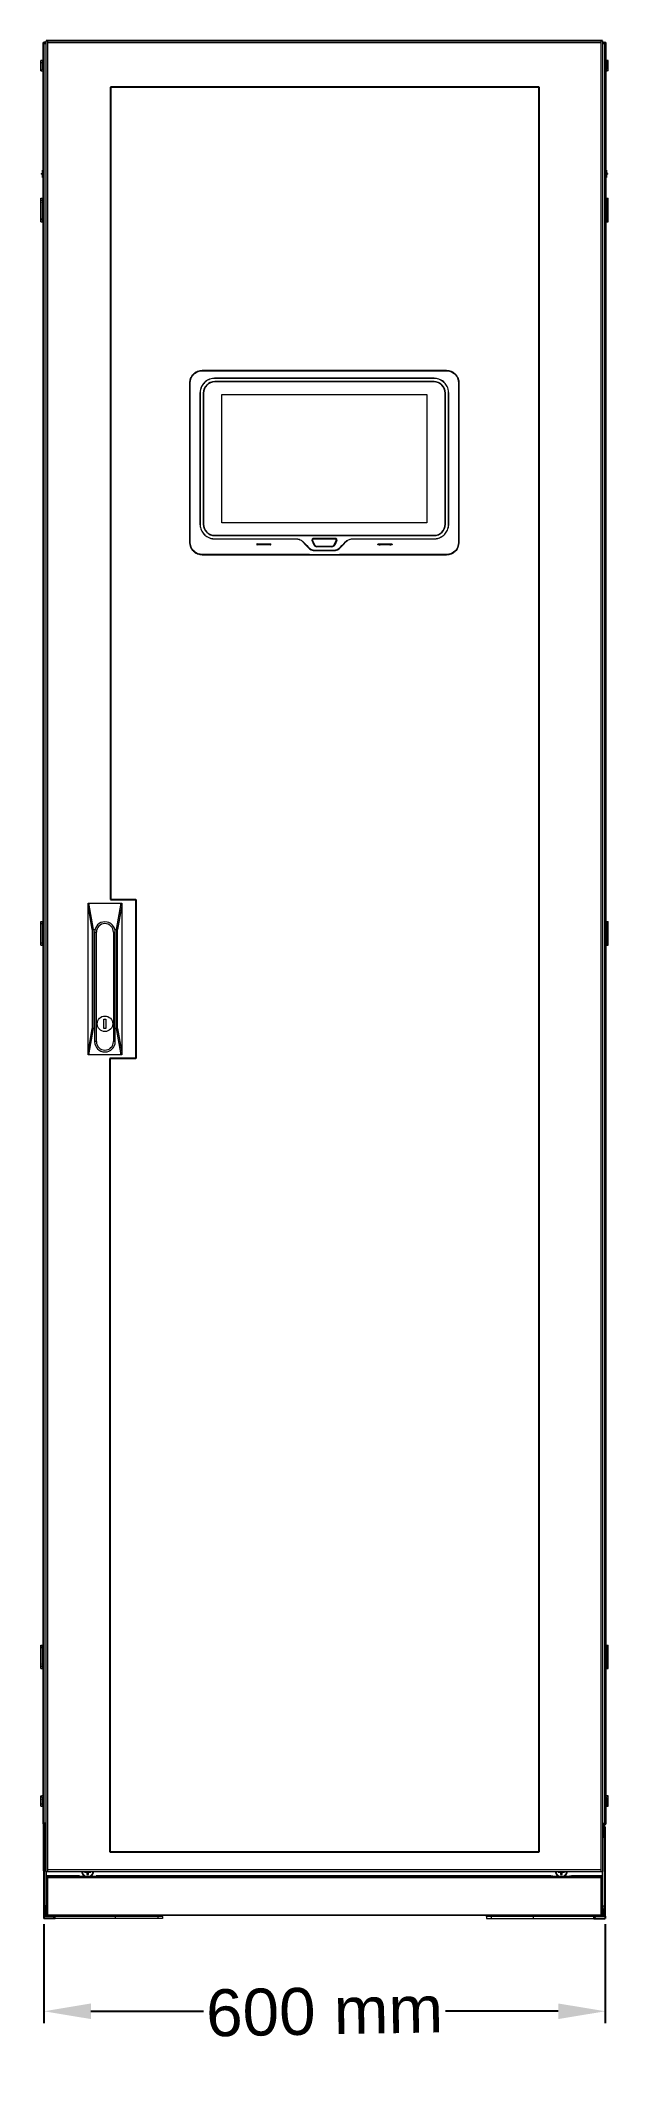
# Model space of a CAD drawing. Header units: millimetres. Extents: x 0 to 60, y -17 to 200.
import ezdxf

# ---------------------------------------------------------------- set-up
doc = ezdxf.new("R2010")
doc.units = ezdxf.units.MM
doc.styles.get("Standard").update_dxf_attribs({"font": 'arial.ttf'})
doc.dimstyles.new('ISO-25', dxfattribs={"dimtxt": 2.5, "dimasz": 2.5, "dimexe": 1.25, "dimexo": 0.625, "dimtad": 1, "dimtxsty": 'Standard', "dimcen": 2.5, "dimadec": 0, "dimazin": 0, "dimtfac": 1, "dimtmove": 0, "dimatfit": 3, "dimfxl": 1, "dimarcsym": 0})

# ---------------------------------------------------------------- blocks, each defined once
blk = doc.blocks.new('*D46')
at = {"color": 0, "lineweight": -2, "transparency": 16777216}
for p, q in [((0, -0.62), (0, -11.14)), ((59.77, -0.62), (59.77, -11.14)), ((5, -9.89), (17, -9.89)), ((54.77, -9.89), (42.77, -9.89))]:
    blk.add_line(p, q, dxfattribs=at)
at = {"color": 0, "transparency": 16777216}
for points in [[(5, -9.06), (5, -10.72), (0, -9.89)], [(54.77, -9.06), (54.77, -10.72), (59.77, -9.89)]]:
    blk.add_solid(points, dxfattribs=at)
at = {"layer": 'Defpoints', "color": 0, "transparency": 16777216}
for p in [(0, 0), (59.77, 0), (59.77, -9.89)]:
    blk.add_point(p, dxfattribs=at)
at = {"color": 0, "transparency": 16777216, "insert": (29.88, -9.89), "char_height": 5, "attachment_point": 5, "rotation": 1}
blk.add_mtext('600 mm', dxfattribs=at)

msp = doc.modelspace()

# ---------------------------------------------------------------- linework, layer by layer
at = {"linetype": 'Continuous', "lineweight": 13}
for p, q in [((-0.332, 196.799), (-0.332, 197.9)), ((-0.332, 196.799), (-0.332, 197.9)), ((-0.332, 196.799), (-0.332, 197.9)), ((-0.182, 197.9), (-0.332, 197.9)), ((-0.332, 196.799), (-0.332, 197.9)), ((-0.182, 197.9), (-0.182, 196.999)), ((-0.12, 199.711), (-0.12, 10.148)), ((-0.12, 199.711), (-0.002, 199.711)), ((-0.002, 199.711), (0.238, 199.711)), ((0.02, 199.852), (0.02, 199.731)), ((0.238, 199.852), (0.02, 199.852)), ((0.238, 199.731), (0.02, 199.731)), ((0.02, 10.148), (0.02, 199.711)), ((0.238, 5.004), (0.238, 200.002)), ((0.408, 199.832), (0.408, 200.002)), ((0.408, 5.174), (0.408, 199.832)), ((0.408, 199.832), (59.313, 199.832)), ((59.313, 200.002), (59.313, 199.832)), ((59.313, 199.832), (59.313, 5.174)), ((59.483, 200.002), (59.483, 5.004)), ((59.483, 199.852), (59.725, 199.852)), ((59.483, 199.731), (59.725, 199.731)), ((59.483, 199.711), (59.747, 199.711)), ((59.682, 199.711), (59.682, 199.731)), ((59.725, 199.852), (59.725, 199.731)), ((59.725, 10.148), (59.725, 199.711)), ((59.865, 199.711), (59.747, 199.711)), ((59.865, 10.148), (59.865, 199.711)), ((59.927, 196.999), (59.927, 197.9)), ((60.077, 197.9), (59.927, 197.9)), ((60.077, 196.799), (60.077, 197.9)), ((-0.332, 197.7), (-0.182, 197.7)), ((-0.332, 196.799), (-0.182, 196.799)), ((-0.12, 197.72), (-0.182, 197.72)), ((-0.182, 196.806), (-0.182, 196.799)), ((-0.147, 197.131), (-0.167, 197.191)), ((-0.12, 197.144), (-0.167, 197.191)), ((-0.147, 197.131), (-0.147, 196.968)), ((-0.147, 197.131), (-0.12, 197.104)), ((-0.129, 196.949), (-0.147, 196.968)), ((-0.132, 196.949), (-0.12, 196.949)), ((-0.132, 196.799), (-0.12, 196.799)), ((59.927, 197.72), (59.865, 197.72)), ((59.865, 197.144), (59.913, 197.191)), ((59.865, 197.104), (59.892, 197.131)), ((59.865, 196.949), (59.877, 196.949)), ((59.877, 196.799), (59.865, 196.799)), ((59.892, 196.968), (59.874, 196.949)), ((59.913, 197.191), (59.892, 197.131)), ((59.892, 196.968), (59.892, 197.131)), ((59.927, 197.7), (60.077, 197.7)), ((59.927, 196.799), (59.927, 196.806)), ((60.077, 196.799), (59.927, 196.799)), ((-0.254, 185.885), (-0.171, 185.933)), ((-0.254, 185.797), (-0.254, 185.885)), ((-0.254, 185.797), (-0.171, 185.749)), ((-0.171, 185.933), (-0.14, 186.225)), ((-0.171, 185.933), (-0.171, 185.749)), ((-0.171, 185.749), (-0.14, 185.457)), ((-0.14, 185.457), (-0.14, 186.225)), ((-0.12, 186.225), (-0.14, 186.225)), ((-0.12, 185.457), (-0.14, 185.457)), ((59.865, 186.225), (59.885, 186.225)), ((59.865, 185.457), (59.885, 185.457)), ((59.885, 186.225), (59.885, 185.457)), ((59.916, 185.933), (59.885, 186.225)), ((59.916, 185.749), (59.885, 185.457)), ((59.916, 185.749), (59.916, 185.933)), ((59.999, 185.885), (59.916, 185.933)), ((59.999, 185.797), (59.916, 185.749)), ((59.999, 185.885), (59.999, 185.797)), ((-0.332, 180.737), (-0.332, 183.239)), ((-0.332, 180.737), (-0.332, 183.239)), ((-0.332, 180.737), (-0.332, 183.239)), ((-0.332, 183.239), (-0.12, 183.239)), ((-0.332, 180.737), (-0.332, 183.239)), ((-0.332, 183.039), (-0.182, 183.039)), ((-0.182, 183.239), (-0.182, 180.737)), ((-0.182, 182.939), (-0.129, 182.939)), ((-0.182, 182.839), (-0.167, 182.839)), ((-0.182, 182.739), (-0.129, 182.739)), ((-0.147, 182.939), (-0.147, 182.884)), ((-0.12, 182.884), (-0.147, 182.884)), ((-0.147, 182.793), (-0.147, 182.739)), ((-0.147, 182.793), (-0.12, 182.793)), ((-0.132, 182.939), (-0.132, 183.239)), ((-0.132, 182.388), (-0.132, 182.739)), ((-0.12, 182.936), (-0.129, 182.939)), ((-0.129, 182.739), (-0.12, 182.742)), ((59.865, 183.239), (60.077, 183.239)), ((59.874, 182.939), (59.865, 182.936)), ((59.892, 182.884), (59.865, 182.884)), ((59.865, 182.793), (59.892, 182.793)), ((59.865, 182.742), (59.874, 182.739)), ((59.874, 182.939), (59.927, 182.939)), ((59.874, 182.739), (59.927, 182.739)), ((59.877, 183.239), (59.877, 182.939)), ((59.877, 182.739), (59.877, 182.388)), ((59.892, 182.884), (59.892, 182.939)), ((59.892, 182.739), (59.892, 182.793)), ((59.927, 182.839), (59.913, 182.839)), ((59.927, 180.737), (59.927, 183.239)), ((59.927, 183.039), (60.077, 183.039)), ((60.077, 180.737), (60.077, 183.239)), ((-0.182, 180.937), (-0.332, 180.937)), ((-0.332, 180.737), (-0.12, 180.737)), ((-0.12, 182.388), (-0.182, 182.388)), ((-0.12, 181.588), (-0.182, 181.588)), ((-0.182, 181.237), (-0.129, 181.237)), ((-0.182, 181.137), (-0.167, 181.137)), ((-0.182, 181.037), (-0.129, 181.037)), ((-0.147, 181.237), (-0.147, 181.183)), ((-0.12, 181.183), (-0.147, 181.183)), ((-0.147, 181.092), (-0.147, 181.037)), ((-0.147, 181.092), (-0.12, 181.092)), ((-0.132, 181.237), (-0.132, 181.588)), ((-0.132, 180.737), (-0.132, 181.037)), ((-0.12, 181.235), (-0.129, 181.237)), ((-0.129, 181.037), (-0.12, 181.04)), ((59.865, 182.388), (59.927, 182.388)), ((59.865, 181.588), (59.927, 181.588)), ((59.874, 181.237), (59.865, 181.235)), ((59.892, 181.183), (59.865, 181.183)), ((59.865, 181.092), (59.892, 181.092)), ((59.865, 181.04), (59.874, 181.037)), ((59.865, 180.737), (60.077, 180.737)), ((59.874, 181.237), (59.927, 181.237)), ((59.874, 181.037), (59.927, 181.037)), ((59.877, 181.588), (59.877, 181.237)), ((59.877, 181.037), (59.877, 180.737)), ((59.892, 181.183), (59.892, 181.237)), ((59.892, 181.037), (59.892, 181.092)), ((59.927, 181.137), (59.913, 181.137)), ((60.077, 180.937), (59.927, 180.937)), ((15.538, 163.574), (15.538, 146.561)), ((15.541, 163.574), (15.538, 163.574)), ((15.541, 163.574), (15.545, 163.672)), ((15.541, 146.573), (15.541, 163.574)), ((15.541, 163.574), (15.55, 163.574)), ((15.541, 163.561), (15.55, 163.561)), ((15.55, 146.561), (15.55, 163.574)), ((15.55, 163.574), (15.551, 163.574)), ((15.55, 163.561), (15.551, 163.561)), ((15.551, 163.574), (15.563, 163.574)), ((15.551, 163.561), (15.562, 163.561)), ((15.562, 163.561), (15.563, 163.574)), ((15.581, 163.894), (15.619, 164.019)), ((16.851, 164.883), (16.85, 164.875)), ((16.85, 164.875), (16.85, 164.867)), ((16.85, 164.867), (16.863, 164.867)), ((16.851, 164.883), (16.851, 164.886)), ((42.87, 164.886), (16.851, 164.886)), ((16.851, 164.883), (16.863, 164.883)), ((16.851, 164.875), (42.87, 164.875)), ((16.863, 164.883), (16.863, 164.867)), ((16.863, 164.883), (42.857, 164.883)), ((18.17, 164.034), (18.17, 164.055)), ((41.534, 163.696), (18.187, 163.696)), ((41.534, 163.669), (18.187, 163.669)), ((29.86, 164.034), (29.86, 164.055)), ((41.551, 164.034), (41.551, 164.055)), ((42.857, 164.883), (42.857, 164.867)), ((42.857, 164.883), (42.87, 164.883)), ((42.857, 164.867), (42.871, 164.867)), ((42.87, 164.883), (42.87, 164.886)), ((42.87, 164.883), (42.87, 164.875)), ((42.87, 164.883), (43.076, 164.867)), ((42.87, 164.875), (42.871, 164.867)), ((43.076, 164.867), (43.302, 164.81)), ((44.045, 164.153), (44.101, 164.02)), ((44.158, 163.574), (44.158, 163.561)), ((44.169, 163.574), (44.158, 163.574)), ((44.17, 163.561), (44.158, 163.561)), ((44.164, 163.778), (44.176, 163.672)), ((44.171, 163.574), (44.169, 163.574)), ((44.18, 163.561), (44.17, 163.561)), ((44.171, 163.574), (44.171, 146.561)), ((44.18, 163.574), (44.171, 163.574)), ((44.176, 163.672), (44.18, 163.574)), ((44.18, 163.574), (44.18, 146.561)), ((44.18, 163.574), (44.183, 163.574)), ((44.183, 146.561), (44.183, 163.574)), ((16.612, 162.486), (16.612, 148.503)), ((16.628, 162.486), (16.612, 162.486)), ((16.628, 162.486), (16.628, 148.503)), ((16.969, 162.478), (16.969, 148.518)), ((16.996, 162.478), (16.996, 148.518)), ((18.954, 148.662), (18.954, 162.332)), ((18.954, 162.332), (40.767, 162.332)), ((40.767, 162.332), (40.767, 148.662)), ((42.725, 148.518), (42.725, 162.478)), ((42.752, 148.518), (42.752, 162.478)), ((43.092, 148.503), (43.092, 162.486)), ((43.092, 162.486), (43.109, 162.486)), ((43.109, 148.503), (43.109, 162.486)), ((16.628, 148.503), (16.612, 148.503)), ((40.767, 148.662), (18.954, 148.662)), ((43.092, 148.503), (43.109, 148.503)), ((15.541, 146.561), (15.538, 146.561)), ((15.541, 146.585), (15.55, 146.585)), ((15.541, 146.561), (15.541, 146.573)), ((15.541, 146.561), (15.55, 146.561)), ((15.55, 146.585), (15.551, 146.585)), ((15.55, 146.561), (15.552, 146.561)), ((15.551, 146.585), (15.563, 146.585)), ((15.552, 146.561), (15.563, 146.561)), ((15.563, 146.561), (15.563, 146.585)), ((15.732, 145.88), (15.635, 146.073)), ((18.183, 146.956), (26.858, 146.956)), ((18.183, 146.956), (18.183, 146.946)), ((18.183, 146.946), (26.858, 146.946)), ((18.187, 147.327), (41.534, 147.327)), ((18.187, 147.3), (41.534, 147.3)), ((22.705, 146.412), (24.106, 146.412)), ((24.106, 146.309), (22.705, 146.309)), ((26.858, 146.956), (26.858, 146.946)), ((27.609, 146.627), (27.594, 146.613)), ((28.164, 146.048), (28.13, 146.014)), ((28.542, 146.759), (28.565, 146.77)), ((28.76, 146.295), (28.542, 146.759)), ((28.779, 146.304), (28.561, 146.768)), ((28.565, 146.77), (28.783, 146.305)), ((28.605, 146.789), (28.583, 146.778)), ((28.583, 146.778), (28.801, 146.314)), ((28.587, 146.78), (28.806, 146.316)), ((28.605, 146.789), (28.824, 146.325)), ((28.696, 147.001), (28.696, 146.976)), ((28.696, 147.001), (31.025, 147.001)), ((28.696, 146.981), (31.025, 146.981)), ((31.025, 146.976), (28.696, 146.976)), ((28.696, 146.931), (28.696, 146.956)), ((31.025, 146.956), (28.696, 146.956)), ((31.025, 146.951), (28.696, 146.951)), ((31.025, 146.931), (28.696, 146.931)), ((28.76, 146.295), (28.783, 146.305)), ((28.824, 146.325), (28.801, 146.314)), ((28.865, 145.758), (28.866, 145.706)), ((29.05, 146.181), (29.05, 146.156)), ((29.05, 146.181), (30.671, 146.181)), ((29.05, 146.161), (30.671, 146.161)), ((29.05, 146.156), (30.671, 146.156)), ((29.05, 146.111), (29.05, 146.136)), ((29.05, 146.136), (30.671, 146.136)), ((30.671, 146.132), (29.05, 146.132)), ((30.671, 146.111), (29.05, 146.111)), ((30.671, 146.181), (30.671, 146.156)), ((30.671, 146.111), (30.671, 146.136)), ((30.855, 145.758), (30.855, 145.706)), ((30.897, 146.325), (31.115, 146.789)), ((30.897, 146.325), (30.919, 146.314)), ((30.915, 146.316), (31.133, 146.78)), ((30.919, 146.314), (31.138, 146.778)), ((30.938, 146.305), (31.156, 146.77)), ((30.96, 146.295), (30.938, 146.305)), ((31.16, 146.768), (30.942, 146.304)), ((31.179, 146.759), (30.96, 146.295)), ((31.025, 147.001), (31.025, 146.976)), ((31.025, 146.931), (31.025, 146.956)), ((31.115, 146.789), (31.138, 146.778)), ((31.179, 146.759), (31.156, 146.77)), ((31.557, 146.048), (31.591, 146.014)), ((32.111, 146.627), (32.126, 146.613)), ((32.863, 146.956), (41.538, 146.956)), ((32.863, 146.946), (41.538, 146.946)), ((35.615, 146.412), (37.016, 146.412)), ((35.615, 146.411), (37.016, 146.411)), ((37.016, 146.311), (35.615, 146.311)), ((37.016, 146.309), (35.615, 146.309)), ((41.538, 146.956), (41.538, 146.946)), ((44.18, 146.561), (44.155, 146.306)), ((44.158, 146.585), (44.157, 146.561)), ((44.169, 146.561), (44.157, 146.561)), ((44.171, 146.585), (44.158, 146.585)), ((44.171, 146.561), (44.169, 146.561)), ((44.18, 146.585), (44.171, 146.585)), ((44.18, 146.561), (44.171, 146.561)), ((44.18, 146.561), (44.183, 146.561)), ((16.199, 145.425), (16.082, 145.501)), ((16.311, 145.368), (16.199, 145.425)), ((16.418, 145.325), (16.311, 145.368)), ((16.518, 145.295), (16.418, 145.325)), ((16.851, 145.252), (16.777, 145.254)), ((16.85, 145.266), (16.85, 145.282)), ((16.868, 145.282), (16.85, 145.282)), ((16.85, 145.26), (16.85, 145.266)), ((16.851, 145.252), (16.85, 145.26)), ((42.87, 145.26), (16.851, 145.26)), ((16.851, 145.252), (16.851, 145.249)), ((16.868, 145.252), (16.851, 145.252)), ((16.851, 145.249), (42.87, 145.249)), ((16.868, 145.252), (16.868, 145.282)), ((21.87, 145.282), (16.868, 145.282)), ((26.858, 145.252), (16.868, 145.252)), ((25.049, 145.282), (21.87, 145.282)), ((26.858, 145.266), (26.858, 145.282)), ((28.262, 145.252), (26.858, 145.252)), ((27.581, 145.264), (27.581, 145.278)), ((27.581, 145.26), (27.581, 145.264)), ((27.582, 145.252), (27.581, 145.26)), ((28.262, 145.26), (28.261, 145.268)), ((28.262, 145.252), (28.262, 145.26)), ((31.459, 145.252), (28.262, 145.252)), ((28.986, 145.252), (28.986, 145.26)), ((30.735, 145.252), (30.735, 145.26)), ((31.459, 145.26), (31.459, 145.268)), ((31.459, 145.252), (31.459, 145.26)), ((32.863, 145.252), (31.459, 145.252)), ((32.139, 145.264), (32.139, 145.278)), ((32.139, 145.26), (32.139, 145.264)), ((32.139, 145.252), (32.139, 145.26)), ((32.863, 145.26), (32.863, 145.282)), ((42.853, 145.252), (32.863, 145.252)), ((42.853, 145.282), (37.801, 145.282)), ((42.853, 145.266), (42.853, 145.282)), ((42.87, 145.282), (42.853, 145.282)), ((42.853, 145.26), (42.853, 145.266)), ((42.853, 145.252), (42.853, 145.26)), ((42.87, 145.252), (42.853, 145.252)), ((42.87, 145.266), (42.87, 145.282)), ((42.87, 145.26), (42.87, 145.266)), ((42.87, 145.252), (42.87, 145.26)), ((42.944, 145.254), (42.87, 145.252)), ((42.87, 145.252), (42.87, 145.249)), ((43.023, 145.261), (42.944, 145.254)), ((43.41, 145.368), (43.303, 145.325)), ((43.522, 145.426), (43.41, 145.368)), ((43.639, 145.501), (43.522, 145.426)), ((43.759, 145.599), (43.639, 145.501)), ((4.691, 91.995), (4.691, 108.157)), ((4.691, 108.157), (8.294, 108.157)), ((4.691, 92.254), (4.691, 107.898)), ((5.148, 105.342), (4.691, 107.898)), ((4.756, 108.157), (5.256, 105.355)), ((4.756, 108.157), (8.23, 108.157)), ((7.729, 105.355), (8.23, 108.157)), ((8.294, 107.898), (7.838, 105.342)), ((8.294, 108.157), (8.294, 91.995)), ((8.294, 107.898), (8.294, 92.254)), ((-0.332, 103.679), (-0.332, 106.181)), ((-0.332, 103.679), (-0.332, 106.181)), ((-0.332, 103.679), (-0.332, 106.181)), ((-0.332, 106.181), (-0.12, 106.181)), ((-0.332, 103.679), (-0.332, 106.181)), ((-0.332, 105.98), (-0.182, 105.98)), ((-0.182, 106.181), (-0.182, 103.679)), ((-0.182, 105.88), (-0.129, 105.88)), ((-0.182, 105.78), (-0.167, 105.78)), ((-0.182, 105.68), (-0.129, 105.68)), ((-0.12, 105.33), (-0.182, 105.33)), ((-0.12, 104.529), (-0.182, 104.529)), ((-0.147, 105.88), (-0.147, 105.825)), ((-0.12, 105.825), (-0.147, 105.825)), ((-0.147, 105.735), (-0.147, 105.68)), ((-0.147, 105.735), (-0.12, 105.735)), ((-0.132, 105.88), (-0.132, 106.181)), ((-0.132, 105.33), (-0.132, 105.68)), ((-0.132, 104.179), (-0.132, 104.529)), ((-0.12, 105.877), (-0.129, 105.88)), ((-0.129, 105.68), (-0.12, 105.683)), ((5.148, 105.342), (5.148, 94.81)), ((5.254, 94.797), (5.254, 105.355)), ((5.256, 105.355), (5.434, 105.355)), ((5.392, 105.055), (5.392, 93.396)), ((5.392, 105.055), (5.584, 105.055)), ((5.584, 93.396), (5.584, 105.055)), ((7.401, 105.055), (7.401, 93.396)), ((7.401, 105.055), (7.593, 105.055)), ((7.552, 105.355), (7.729, 105.355)), ((7.593, 93.396), (7.593, 105.055)), ((7.731, 105.355), (7.731, 94.797)), ((7.838, 94.81), (7.838, 105.342)), ((59.865, 106.181), (60.077, 106.181)), ((59.874, 105.88), (59.865, 105.877)), ((59.892, 105.825), (59.865, 105.825)), ((59.865, 105.735), (59.892, 105.735)), ((59.865, 105.683), (59.874, 105.68)), ((59.865, 105.33), (59.927, 105.33)), ((59.865, 104.529), (59.927, 104.529)), ((59.874, 105.88), (59.927, 105.88)), ((59.874, 105.68), (59.927, 105.68)), ((59.877, 106.181), (59.877, 105.88)), ((59.877, 105.68), (59.877, 105.33)), ((59.877, 104.529), (59.877, 104.179)), ((59.892, 105.825), (59.892, 105.88)), ((59.892, 105.68), (59.892, 105.735)), ((59.927, 105.78), (59.913, 105.78)), ((59.927, 103.679), (59.927, 106.181)), ((59.927, 105.98), (60.077, 105.98)), ((60.077, 103.679), (60.077, 106.181)), ((-0.182, 103.879), (-0.332, 103.879)), ((-0.332, 103.679), (-0.12, 103.679)), ((-0.182, 104.179), (-0.129, 104.179)), ((-0.182, 104.079), (-0.167, 104.079)), ((-0.182, 103.979), (-0.129, 103.979)), ((-0.147, 104.179), (-0.147, 104.124)), ((-0.12, 104.124), (-0.147, 104.124)), ((-0.147, 104.034), (-0.147, 103.979)), ((-0.147, 104.034), (-0.12, 104.034)), ((-0.132, 103.679), (-0.132, 103.979)), ((-0.12, 104.176), (-0.129, 104.179)), ((-0.129, 103.979), (-0.12, 103.982)), ((59.874, 104.179), (59.865, 104.176)), ((59.892, 104.124), (59.865, 104.124)), ((59.865, 104.034), (59.892, 104.034)), ((59.865, 103.982), (59.874, 103.979)), ((59.865, 103.679), (60.077, 103.679)), ((59.874, 104.179), (59.927, 104.179)), ((59.874, 103.979), (59.927, 103.979)), ((59.877, 103.979), (59.877, 103.679)), ((59.892, 104.124), (59.892, 104.179)), ((59.892, 103.979), (59.892, 104.034)), ((59.927, 104.079), (59.913, 104.079)), ((60.077, 103.879), (59.927, 103.879)), ((6.393, 94.797), (6.393, 95.798)), ((6.393, 95.798), (6.593, 95.798)), ((6.593, 95.798), (6.593, 94.797)), ((4.691, 92.254), (5.148, 94.81)), ((5.256, 94.797), (4.756, 91.995)), ((5.392, 94.797), (5.256, 94.797)), ((6.593, 94.797), (6.393, 94.797)), ((7.729, 94.797), (7.593, 94.797)), ((8.23, 91.995), (7.729, 94.797)), ((7.838, 94.81), (8.294, 92.254)), ((8.294, 91.995), (4.691, 91.995)), ((8.23, 91.995), (4.756, 91.995)), ((5.584, 93.396), (5.392, 93.396)), ((7.593, 93.396), (7.401, 93.396)), ((-0.332, 26.62), (-0.332, 29.122)), ((-0.332, 26.62), (-0.332, 29.122)), ((-0.332, 29.122), (-0.12, 29.122)), ((-0.332, 26.62), (-0.332, 29.122)), ((-0.332, 26.62), (-0.332, 29.122)), ((-0.332, 28.922), (-0.182, 28.922)), ((-0.182, 29.122), (-0.182, 26.62)), ((-0.182, 28.822), (-0.129, 28.822)), ((-0.182, 28.722), (-0.167, 28.722)), ((-0.182, 28.622), (-0.129, 28.622)), ((-0.12, 28.271), (-0.182, 28.271)), ((-0.147, 28.822), (-0.147, 28.767)), ((-0.12, 28.767), (-0.147, 28.767)), ((-0.147, 28.677), (-0.12, 28.677)), ((-0.147, 28.677), (-0.147, 28.622)), ((-0.132, 28.822), (-0.132, 29.122)), ((-0.132, 28.271), (-0.132, 28.622)), ((-0.12, 28.819), (-0.129, 28.822)), ((-0.129, 28.622), (-0.12, 28.625)), ((59.865, 29.122), (60.077, 29.122)), ((59.874, 28.822), (59.865, 28.819)), ((59.892, 28.767), (59.865, 28.767)), ((59.865, 28.677), (59.892, 28.677)), ((59.865, 28.625), (59.874, 28.622)), ((59.865, 28.271), (59.927, 28.271)), ((59.874, 28.822), (59.927, 28.822)), ((59.874, 28.622), (59.927, 28.622)), ((59.877, 29.122), (59.877, 28.822)), ((59.877, 28.622), (59.877, 28.271)), ((59.892, 28.767), (59.892, 28.822)), ((59.892, 28.622), (59.892, 28.677)), ((59.927, 28.722), (59.913, 28.722)), ((59.927, 26.62), (59.927, 29.122)), ((59.927, 28.922), (60.077, 28.922)), ((60.077, 26.62), (60.077, 29.122)), ((-0.182, 26.82), (-0.332, 26.82)), ((-0.332, 26.62), (-0.12, 26.62)), ((-0.12, 27.471), (-0.182, 27.471)), ((-0.182, 27.121), (-0.129, 27.121)), ((-0.182, 27.02), (-0.167, 27.02)), ((-0.182, 26.92), (-0.129, 26.92)), ((-0.147, 27.121), (-0.147, 27.066)), ((-0.12, 27.066), (-0.147, 27.066)), ((-0.147, 26.975), (-0.12, 26.975)), ((-0.147, 26.975), (-0.147, 26.92)), ((-0.132, 27.121), (-0.132, 27.471)), ((-0.132, 26.62), (-0.132, 26.92)), ((-0.12, 27.118), (-0.129, 27.121)), ((-0.129, 26.92), (-0.12, 26.923)), ((59.865, 27.471), (59.927, 27.471)), ((59.874, 27.121), (59.865, 27.118)), ((59.892, 27.066), (59.865, 27.066)), ((59.865, 26.975), (59.892, 26.975)), ((59.865, 26.923), (59.874, 26.92)), ((59.865, 26.62), (60.077, 26.62)), ((59.874, 27.121), (59.927, 27.121)), ((59.874, 26.92), (59.927, 26.92)), ((59.877, 27.471), (59.877, 27.121)), ((59.877, 26.92), (59.877, 26.62)), ((59.892, 27.066), (59.892, 27.121)), ((59.892, 26.92), (59.892, 26.975)), ((59.927, 27.02), (59.913, 27.02)), ((60.077, 26.82), (59.927, 26.82)), ((-0.332, 11.959), (-0.332, 13.06)), ((-0.332, 11.959), (-0.332, 13.06)), ((-0.332, 13.06), (-0.182, 13.06)), ((-0.332, 11.959), (-0.332, 13.06)), ((-0.332, 11.959), (-0.332, 13.06)), ((-0.182, 13.06), (-0.182, 13.054)), ((-0.132, 13.06), (-0.12, 13.06)), ((59.877, 13.06), (59.865, 13.06)), ((60.077, 13.06), (59.927, 13.06)), ((59.927, 13.054), (59.927, 13.06)), ((60.077, 11.959), (60.077, 13.06)), ((-0.182, 12.159), (-0.332, 12.159)), ((-0.332, 11.959), (-0.182, 11.959)), ((-0.182, 12.86), (-0.182, 11.959)), ((-0.12, 12.139), (-0.182, 12.139)), ((-0.167, 12.668), (-0.147, 12.729)), ((-0.12, 12.715), (-0.167, 12.668)), ((-0.147, 12.892), (-0.129, 12.91)), ((-0.147, 12.892), (-0.147, 12.729)), ((-0.12, 12.755), (-0.147, 12.729)), ((-0.12, 12.91), (-0.132, 12.91)), ((59.877, 12.91), (59.865, 12.91)), ((59.892, 12.729), (59.865, 12.755)), ((59.865, 12.715), (59.913, 12.668)), ((59.927, 12.139), (59.865, 12.139)), ((59.874, 12.91), (59.892, 12.892)), ((59.892, 12.729), (59.892, 12.892)), ((59.892, 12.729), (59.913, 12.668)), ((59.927, 11.959), (59.927, 12.86)), ((60.077, 12.159), (59.927, 12.159)), ((59.927, 11.959), (60.077, 11.959)), ((-0.12, 10.148), (-0.002, 10.148)), ((-0.063, 5.074), (-0.063, 10.035)), ((-0.02, 9.757), (0.1, 9.757)), ((-0.02, 0.25), (-0.02, 9.757)), ((-0.02, 9.457), (0.1, 9.457)), ((0.238, 10.148), (-0.002, 10.148)), ((0.02, 10.128), (0.238, 10.128)), ((0.02, 10.008), (0.02, 10.128)), ((0.02, 10.008), (0.238, 10.008)), ((0.057, 10.148), (0.057, 10.128)), ((0.057, 10.008), (0.057, 9.761)), ((0.1, 8.907), (0.1, 9.757)), ((0.238, 9.045), (0.1, 8.907)), ((0.1, 8.907), (0.1, 8.667)), ((0.12, 9.757), (0.238, 9.757)), ((0.12, 9.757), (0.12, 9.637)), ((0.12, 9.637), (0.238, 9.637)), ((59.483, 10.148), (59.747, 10.148)), ((59.725, 10.128), (59.483, 10.128)), ((59.725, 10.008), (59.483, 10.008)), ((59.483, 9.757), (59.625, 9.757)), ((59.483, 9.637), (59.625, 9.637)), ((59.483, 9.069), (59.645, 8.907)), ((59.562, 10.148), (59.562, 10.128)), ((59.562, 10.008), (59.562, 9.863)), ((59.625, 9.757), (59.625, 9.637)), ((59.765, 9.757), (59.645, 9.757)), ((59.645, 8.907), (59.645, 9.757)), ((59.765, 9.457), (59.645, 9.457)), ((59.645, 8.667), (59.645, 8.907)), ((59.682, 10.148), (59.682, 10.128)), ((59.682, 10.008), (59.682, 9.77)), ((59.725, 10.008), (59.725, 10.128)), ((59.865, 10.148), (59.747, 10.148)), ((59.765, 9.757), (59.765, 0.25)), ((0.238, 8.667), (0.1, 8.667)), ((0.1, 1.341), (0.1, 8.667)), ((59.483, 8.667), (59.645, 8.667)), ((59.645, 8.667), (59.645, 1.341)), ((-0.063, 5.174), (-0.02, 5.174)), ((-0.063, 5.074), (-0.039, 5.074)), ((0.238, 5.004), (59.483, 5.004)), ((0.272, 0.2), (0.272, 5.004)), ((3.573, 4.523), (0.272, 4.523)), ((0.272, 4.503), (59.473, 4.503)), ((0.272, 4.363), (0.412, 4.363)), ((59.313, 5.174), (0.408, 5.174)), ((0.408, 5.004), (0.408, 5.174)), ((0.412, 4.363), (59.333, 4.363)), ((0.412, 0.34), (0.412, 4.363)), ((3.773, 4.553), (3.573, 4.553)), ((3.573, 4.503), (3.573, 4.553)), ((3.773, 4.503), (3.773, 4.553)), ((4.313, 5.004), (4.313, 4.929)), ((4.313, 4.929), (4.578, 4.929)), ((4.578, 4.929), (4.578, 4.664)), ((4.578, 4.664), (4.729, 4.664)), ((4.729, 4.929), (4.994, 4.929)), ((4.729, 4.664), (4.729, 4.929)), ((4.994, 4.929), (4.994, 5.004)), ((5.764, 4.553), (5.564, 4.553)), ((5.564, 4.553), (5.564, 4.503)), ((5.764, 4.503), (5.764, 4.553)), ((53.981, 4.523), (5.764, 4.523)), ((53.981, 4.553), (54.181, 4.553)), ((53.981, 4.503), (53.981, 4.553)), ((54.181, 4.553), (54.181, 4.503)), ((54.752, 5.004), (54.752, 4.929)), ((54.752, 4.929), (55.017, 4.929)), ((55.017, 4.929), (55.017, 4.664)), ((55.017, 4.664), (55.167, 4.664)), ((55.167, 4.929), (55.432, 4.929)), ((55.167, 4.664), (55.167, 4.929)), ((55.432, 4.929), (55.432, 5.004)), ((55.972, 4.553), (56.173, 4.553)), ((55.972, 4.503), (55.972, 4.553)), ((56.173, 4.503), (56.173, 4.553)), ((59.473, 4.523), (56.173, 4.523)), ((59.313, 5.174), (59.313, 5.004)), ((59.333, 4.363), (59.473, 4.363)), ((59.333, 0.34), (59.333, 4.363)), ((59.473, 0.2), (59.473, 5.004)), ((-0.02, 0.55), (0.1, 0.55)), ((-0.02, 0.25), (0.1, 0.25)), ((0, 0.2), (0, 0.25)), ((0.272, 0.2), (0, 0.2)), ((0.272, 1.341), (0.1, 1.341)), ((0.1, 1.341), (0.1, 1.101)), ((0.272, 0.929), (0.1, 1.101)), ((0.1, 0.25), (0.1, 1.101)), ((0.12, 1.081), (0.12, 0.37)), ((0.272, 0.37), (0.12, 0.37)), ((0.12, 0.25), (0.12, 0.37)), ((0.272, 0.25), (0.12, 0.25)), ((0.14, 0.37), (0.14, 1.061)), ((0.412, 0.34), (0.272, 0.34)), ((12.61, 0.2), (0.272, 0.2)), ((59.333, 0.34), (0.412, 0.34)), ((1.122, 0.079), (1.001, 0.2)), ((1.122, 0.079), (1.201, 0.158)), ((1.201, 0), (1.201, 0.2)), ((12.61, 0), (1.201, 0)), ((7.606, 0), (7.606, 0.2)), ((12.109, 0.2), (12.109, 0)), ((47.136, 0.3), (12.61, 0.3)), ((12.61, 0.2), (12.61, 0.3)), ((12.61, 0.2), (12.61, 0)), ((47.136, 0.2), (47.136, 0.3)), ((59.473, 0.2), (47.136, 0.2)), ((47.136, 0.2), (47.136, 0)), ((47.136, 0), (58.544, 0)), ((47.636, 0.2), (47.636, 0)), ((52.14, 0), (52.14, 0.2)), ((58.544, 0), (58.544, 0.2)), ((58.624, 0.079), (58.544, 0.158)), ((58.745, 0.2), (58.624, 0.079)), ((59.473, 0.34), (59.333, 0.34)), ((59.473, 1.341), (59.645, 1.341)), ((59.473, 0.929), (59.645, 1.101)), ((59.625, 0.37), (59.473, 0.37)), ((59.625, 0.25), (59.473, 0.25)), ((59.745, 0.2), (59.473, 0.2)), ((59.605, 0.37), (59.605, 1.061)), ((59.625, 1.081), (59.625, 0.37)), ((59.625, 0.25), (59.625, 0.37)), ((59.645, 1.101), (59.645, 1.341)), ((59.645, 0.25), (59.645, 1.101)), ((59.765, 0.55), (59.645, 0.55)), ((59.765, 0.25), (59.645, 0.25)), ((59.745, 0.2), (59.745, 0.25))]:
    msp.add_line(p, q, dxfattribs=at)
for p, q in [((59.483, 200.002), (0.238, 200.002)), ((7.08, 195.059), (7.08, 108.524)), ((52.731, 195.059), (7.08, 195.059)), ((52.731, 7.086), (52.731, 195.059)), ((7.08, 108.524), (9.785, 108.524)), ((9.785, 108.524), (9.785, 91.615)), ((9.785, 91.615), (7.02, 91.615)), ((7.02, 91.615), (7.02, 7.086)), ((7.02, 7.086), (52.731, 7.086)), ((59.765, 0), (59.765, 0))]:
    msp.add_line(p, q)
at = {"color": 7}
for p, q in [((0, 0.2), (0, 0)), ((1.201, 0), (0, 0)), ((58.544, 0), (59.765, 0)), ((59.765, 0.25), (59.765, 0))]:
    msp.add_line(p, q, dxfattribs=at)
at = {"linetype": 'Continuous', "lineweight": 13}
for points in [[(-0.182, 197.227), (-0.18, 197.214), (-0.175, 197.202), (-0.167, 197.191)], [(-0.182, 197.146), (-0.179, 197.141), (-0.172, 197.137), (-0.161, 197.133), (-0.147, 197.131)], [(59.892, 197.131), (59.906, 197.133), (59.917, 197.136), (59.925, 197.141), (59.927, 197.146)], [(59.927, 197.227), (59.925, 197.214), (59.921, 197.202), (59.913, 197.191)], [(-0.147, 182.884), (-0.161, 182.89), (-0.172, 182.901), (-0.179, 182.914), (-0.182, 182.929)], [(-0.182, 182.748), (-0.179, 182.763), (-0.172, 182.776), (-0.161, 182.787), (-0.147, 182.793)], [(-0.167, 182.839), (-0.167, 182.847), (-0.165, 182.856), (-0.163, 182.862), (-0.16, 182.868), (-0.157, 182.874), (-0.152, 182.88), (-0.147, 182.884)], [(-0.147, 182.793), (-0.152, 182.798), (-0.157, 182.803), (-0.16, 182.809), (-0.163, 182.815), (-0.165, 182.821), (-0.167, 182.83), (-0.167, 182.839)], [(59.927, 182.929), (59.925, 182.914), (59.918, 182.901), (59.907, 182.891), (59.892, 182.884)], [(59.892, 182.884), (59.898, 182.88), (59.902, 182.874), (59.906, 182.868), (59.908, 182.862), (59.91, 182.856), (59.912, 182.847), (59.913, 182.839)], [(59.913, 182.839), (59.912, 182.83), (59.91, 182.821), (59.908, 182.815), (59.906, 182.809), (59.902, 182.803), (59.898, 182.798), (59.892, 182.793)], [(59.892, 182.793), (59.906, 182.787), (59.917, 182.777), (59.925, 182.763), (59.927, 182.748)], [(-0.147, 181.183), (-0.161, 181.189), (-0.172, 181.199), (-0.179, 181.213), (-0.182, 181.228)], [(-0.182, 181.047), (-0.179, 181.062), (-0.172, 181.075), (-0.161, 181.085), (-0.147, 181.092)], [(-0.167, 181.137), (-0.167, 181.146), (-0.165, 181.155), (-0.163, 181.161), (-0.16, 181.167), (-0.157, 181.173), (-0.152, 181.178), (-0.147, 181.183)], [(-0.147, 181.092), (-0.152, 181.096), (-0.157, 181.102), (-0.16, 181.108), (-0.163, 181.114), (-0.165, 181.12), (-0.167, 181.129), (-0.167, 181.137)], [(59.927, 181.228), (59.925, 181.213), (59.918, 181.2), (59.907, 181.189), (59.892, 181.183)], [(59.892, 181.183), (59.898, 181.178), (59.902, 181.173), (59.906, 181.167), (59.908, 181.161), (59.91, 181.155), (59.912, 181.146), (59.913, 181.137)], [(59.913, 181.137), (59.912, 181.129), (59.91, 181.12), (59.908, 181.114), (59.906, 181.108), (59.902, 181.102), (59.898, 181.096), (59.892, 181.092)], [(59.892, 181.092), (59.906, 181.086), (59.917, 181.075), (59.925, 181.062), (59.927, 181.047)], [(15.545, 163.672), (15.557, 163.778), (15.581, 163.894)], [(15.563, 146.585), (15.563, 152.175), (15.563, 157.967), (15.562, 163.561)], [(15.563, 163.574), (15.567, 163.67), (15.581, 163.775), (15.605, 163.888), (15.643, 164.01), (15.699, 164.14), (15.777, 164.276), (15.883, 164.416), (16.023, 164.554), (16.204, 164.683), (16.424, 164.787), (16.646, 164.846), (16.85, 164.867)], [(15.619, 164.019), (15.675, 164.152), (15.755, 164.291), (15.863, 164.433), (16.006, 164.574), (16.191, 164.705)], [(16.191, 164.705), (16.417, 164.809), (16.643, 164.867), (16.851, 164.883)], [(18.17, 164.055), (18.059, 164.049), (17.938, 164.033), (17.805, 164.005), (17.668, 163.964), (17.541, 163.912), (17.421, 163.852), (17.307, 163.781), (17.199, 163.702), (17.098, 163.612), (17.004, 163.514), (16.92, 163.409), (16.845, 163.298), (16.779, 163.178), (16.718, 163.042), (16.666, 162.881), (16.628, 162.693), (16.612, 162.486)], [(18.17, 164.034), (18.06, 164.03), (17.94, 164.016), (17.809, 163.99), (17.673, 163.95), (17.546, 163.9), (17.427, 163.84), (17.314, 163.771), (17.207, 163.692), (17.106, 163.604), (17.013, 163.506), (16.929, 163.402), (16.856, 163.292), (16.79, 163.173), (16.73, 163.037), (16.679, 162.878), (16.642, 162.691), (16.628, 162.486)], [(16.863, 164.867), (19.695, 164.866), (22.251, 164.866), (24.642, 164.865), (27.136, 164.866), (29.86, 164.867)], [(29.86, 164.055), (25.682, 164.056), (21.794, 164.055), (18.17, 164.055)], [(29.86, 164.034), (25.682, 164.034), (21.794, 164.034), (18.17, 164.034)], [(29.86, 164.867), (32.623, 164.866), (35.138, 164.865), (37.53, 164.866), (40.08, 164.866), (42.857, 164.867)], [(41.551, 164.055), (37.914, 164.055), (34.028, 164.056), (29.86, 164.055)], [(41.551, 164.034), (37.914, 164.034), (34.028, 164.034), (29.86, 164.034)], [(43.109, 162.486), (43.093, 162.694), (43.054, 162.883), (43.002, 163.042), (42.942, 163.177), (42.877, 163.296), (42.803, 163.406), (42.72, 163.51), (42.629, 163.607), (42.529, 163.696), (42.422, 163.775), (42.31, 163.846), (42.189, 163.908), (42.059, 163.961), (41.919, 164.004), (41.783, 164.033), (41.662, 164.049), (41.551, 164.055)], [(43.092, 162.486), (43.078, 162.692), (43.041, 162.879), (42.991, 163.037), (42.932, 163.172), (42.866, 163.29), (42.794, 163.399), (42.712, 163.502), (42.62, 163.598), (42.521, 163.686), (42.415, 163.765), (42.303, 163.835), (42.184, 163.896), (42.055, 163.948), (41.915, 163.989), (41.78, 164.016), (41.66, 164.03), (41.551, 164.034)], [(42.871, 164.867), (43.073, 164.847), (43.294, 164.788), (43.514, 164.685), (43.695, 164.556), (43.836, 164.418), (43.942, 164.278), (44.021, 164.141), (44.077, 164.011), (44.116, 163.888), (44.14, 163.775), (44.153, 163.671), (44.158, 163.574)], [(43.302, 164.81), (43.526, 164.707), (43.712, 164.577), (43.856, 164.435), (43.965, 164.292), (44.045, 164.153)], [(44.101, 164.02), (44.14, 163.894), (44.164, 163.778)], [(44.158, 163.561), (44.158, 158.012), (44.158, 152.223), (44.158, 146.585)], [(16.612, 148.503), (16.618, 148.397), (16.632, 148.281), (16.657, 148.154), (16.695, 148.022), (16.744, 147.896), (16.802, 147.776), (16.87, 147.661), (16.949, 147.551), (17.038, 147.447), (17.136, 147.35), (17.242, 147.264), (17.353, 147.187), (17.474, 147.119), (17.611, 147.057), (17.773, 147.003), (17.964, 146.963), (18.183, 146.946)], [(16.628, 148.503), (16.632, 148.398), (16.645, 148.283), (16.669, 148.157), (16.705, 148.025), (16.753, 147.9), (16.81, 147.78), (16.878, 147.666), (16.956, 147.556), (17.044, 147.452), (17.142, 147.357), (17.247, 147.27), (17.357, 147.194), (17.477, 147.126), (17.614, 147.064), (17.776, 147.011), (17.965, 146.972), (18.183, 146.956)], [(41.538, 146.946), (41.756, 146.963), (41.945, 147.002), (42.106, 147.055), (42.242, 147.116), (42.362, 147.184), (42.473, 147.259), (42.578, 147.344), (42.675, 147.439), (42.764, 147.541), (42.843, 147.65), (42.912, 147.764), (42.972, 147.885), (43.023, 148.014), (43.063, 148.15), (43.089, 148.281), (43.103, 148.397), (43.109, 148.503)], [(41.538, 146.956), (41.754, 146.972), (41.942, 147.01), (42.103, 147.063), (42.239, 147.124), (42.358, 147.191), (42.468, 147.266), (42.572, 147.35), (42.669, 147.444), (42.757, 147.546), (42.836, 147.655), (42.904, 147.769), (42.963, 147.889), (43.013, 148.017), (43.051, 148.153), (43.076, 148.283), (43.089, 148.398), (43.092, 148.503)], [(15.635, 146.073), (15.566, 146.306), (15.541, 146.561)], [(16.85, 145.282), (16.778, 145.285), (16.701, 145.292), (16.617, 145.305), (16.526, 145.326), (16.428, 145.356), (16.324, 145.398), (16.215, 145.454), (16.101, 145.528), (15.985, 145.623), (15.869, 145.745), (15.759, 145.897), (15.664, 146.084), (15.593, 146.311), (15.563, 146.561)], [(16.082, 145.501), (15.962, 145.599), (15.844, 145.724), (15.732, 145.88)], [(22.705, 146.412), (22.683, 146.408), (22.666, 146.395), (22.656, 146.376), (22.654, 146.353), (22.664, 146.33), (22.682, 146.314), (22.705, 146.309)], [(24.106, 146.309), (24.128, 146.314), (24.146, 146.328), (24.156, 146.347), (24.157, 146.37), (24.147, 146.392), (24.129, 146.407), (24.106, 146.412)], [(26.858, 146.956), (27.02, 146.943), (27.162, 146.91), (27.283, 146.863), (27.387, 146.808), (27.474, 146.749), (27.547, 146.688), (27.609, 146.627)], [(26.858, 146.946), (27.019, 146.933), (27.158, 146.899), (27.278, 146.852), (27.38, 146.797), (27.465, 146.737), (27.536, 146.675), (27.594, 146.613)], [(27.594, 146.613), (27.784, 146.402), (27.962, 146.203), (28.13, 146.014)], [(27.609, 146.627), (27.804, 146.421), (27.988, 146.228), (28.164, 146.048)], [(28.13, 146.014), (28.285, 145.883), (28.466, 145.785), (28.662, 145.725), (28.866, 145.706)], [(28.164, 146.048), (28.312, 145.925), (28.485, 145.833), (28.673, 145.776), (28.865, 145.758)], [(28.865, 145.758), (29.199, 145.76), (29.531, 145.761), (29.86, 145.761)], [(28.866, 145.706), (29.2, 145.705), (29.531, 145.705), (29.86, 145.705)], [(29.86, 145.761), (30.19, 145.761), (30.521, 145.76), (30.855, 145.758)], [(29.86, 145.705), (30.189, 145.705), (30.521, 145.705), (30.855, 145.706)], [(30.855, 145.758), (31.048, 145.776), (31.235, 145.832), (31.407, 145.924), (31.557, 146.048)], [(30.855, 145.706), (31.058, 145.725), (31.254, 145.785), (31.434, 145.883), (31.591, 146.014)], [(31.557, 146.048), (31.733, 146.228), (31.917, 146.421), (32.111, 146.627)], [(31.591, 146.014), (31.759, 146.203), (31.937, 146.403), (32.126, 146.613)], [(32.111, 146.627), (32.182, 146.696), (32.262, 146.76), (32.348, 146.816), (32.434, 146.862), (32.523, 146.898), (32.623, 146.928), (32.736, 146.948), (32.863, 146.956)], [(32.126, 146.613), (32.193, 146.683), (32.271, 146.748), (32.354, 146.805), (32.439, 146.851), (32.527, 146.887), (32.625, 146.917), (32.737, 146.938), (32.863, 146.946)], [(35.615, 146.309), (35.593, 146.314), (35.575, 146.328), (35.565, 146.348), (35.564, 146.371), (35.574, 146.392), (35.592, 146.407), (35.615, 146.412)], [(35.615, 146.311), (35.594, 146.316), (35.577, 146.328), (35.567, 146.346), (35.565, 146.369), (35.575, 146.391), (35.593, 146.406), (35.615, 146.411)], [(37.016, 146.412), (37.038, 146.408), (37.055, 146.394), (37.065, 146.375), (37.067, 146.352), (37.057, 146.33), (37.038, 146.314), (37.016, 146.309)], [(37.016, 146.411), (37.036, 146.407), (37.053, 146.395), (37.063, 146.377), (37.065, 146.355), (37.057, 146.333), (37.039, 146.316), (37.016, 146.311)], [(44.157, 146.561), (44.128, 146.311), (44.057, 146.084), (43.962, 145.897), (43.852, 145.745), (43.736, 145.624), (43.62, 145.528), (43.506, 145.455), (43.397, 145.398), (43.292, 145.356), (43.195, 145.326), (43.104, 145.305), (43.02, 145.292), (42.942, 145.285), (42.87, 145.282)], [(44.155, 146.306), (44.085, 146.073), (43.989, 145.88), (43.877, 145.724), (43.759, 145.599)], [(16.777, 145.254), (16.698, 145.261), (16.611, 145.274), (16.518, 145.295)], [(27.581, 145.278), (27.505, 145.279), (27.424, 145.28), (27.34, 145.28), (27.252, 145.281), (27.159, 145.281), (27.063, 145.281), (26.962, 145.281), (25.049, 145.282)], [(28.261, 145.268), (28.024, 145.272), (27.798, 145.276), (27.581, 145.278)], [(28.986, 145.26), (28.74, 145.261), (28.493, 145.264), (28.261, 145.268)], [(29.86, 145.261), (29.567, 145.261), (29.274, 145.261), (28.986, 145.26)], [(30.735, 145.26), (30.446, 145.261), (30.154, 145.261), (29.86, 145.261)], [(31.459, 145.268), (31.226, 145.264), (30.983, 145.261), (30.735, 145.26)], [(32.139, 145.278), (31.92, 145.276), (31.694, 145.272), (31.459, 145.268)], [(32.758, 145.281), (32.658, 145.281), (32.561, 145.281), (32.469, 145.281), (32.38, 145.28), (32.296, 145.28), (32.216, 145.279), (32.139, 145.278)], [(37.801, 145.282), (36.265, 145.282), (34.63, 145.282), (32.758, 145.281)], [(43.303, 145.325), (43.203, 145.295), (43.109, 145.274), (43.023, 145.261)], [(-0.147, 105.825), (-0.161, 105.832), (-0.172, 105.842), (-0.179, 105.856), (-0.182, 105.871)], [(-0.182, 105.69), (-0.179, 105.704), (-0.172, 105.718), (-0.161, 105.728), (-0.147, 105.735)], [(-0.167, 105.78), (-0.167, 105.788), (-0.165, 105.798), (-0.163, 105.804), (-0.16, 105.81), (-0.157, 105.816), (-0.152, 105.821), (-0.147, 105.825)], [(-0.147, 105.735), (-0.152, 105.739), (-0.157, 105.745), (-0.16, 105.75), (-0.163, 105.757), (-0.165, 105.763), (-0.167, 105.772), (-0.167, 105.78)], [(5.148, 105.342), (5.179, 105.346), (5.215, 105.351), (5.254, 105.355)], [(7.838, 105.342), (7.806, 105.346), (7.77, 105.351), (7.731, 105.355)], [(59.927, 105.871), (59.925, 105.856), (59.918, 105.843), (59.907, 105.832), (59.892, 105.825)], [(59.892, 105.825), (59.898, 105.821), (59.902, 105.816), (59.906, 105.81), (59.908, 105.804), (59.91, 105.798), (59.912, 105.788), (59.913, 105.78)], [(59.913, 105.78), (59.912, 105.772), (59.91, 105.763), (59.908, 105.757), (59.906, 105.75), (59.902, 105.745), (59.898, 105.739), (59.892, 105.735)], [(59.892, 105.735), (59.906, 105.728), (59.917, 105.718), (59.925, 105.705), (59.927, 105.69)], [(-0.147, 104.124), (-0.161, 104.131), (-0.172, 104.141), (-0.179, 104.154), (-0.182, 104.169)], [(-0.182, 103.989), (-0.179, 104.003), (-0.172, 104.016), (-0.161, 104.027), (-0.147, 104.034)], [(-0.167, 104.079), (-0.167, 104.087), (-0.165, 104.096), (-0.163, 104.103), (-0.16, 104.109), (-0.157, 104.115), (-0.152, 104.12), (-0.147, 104.124)], [(-0.147, 104.034), (-0.152, 104.038), (-0.157, 104.043), (-0.16, 104.049), (-0.163, 104.055), (-0.165, 104.062), (-0.167, 104.071), (-0.167, 104.079)], [(59.927, 104.169), (59.925, 104.155), (59.918, 104.142), (59.907, 104.131), (59.892, 104.124)], [(59.892, 104.124), (59.898, 104.12), (59.902, 104.115), (59.906, 104.109), (59.908, 104.103), (59.91, 104.096), (59.912, 104.087), (59.913, 104.079)], [(59.913, 104.079), (59.912, 104.071), (59.91, 104.062), (59.908, 104.055), (59.906, 104.049), (59.902, 104.043), (59.898, 104.038), (59.892, 104.034)], [(59.892, 104.034), (59.906, 104.027), (59.917, 104.017), (59.925, 104.004), (59.927, 103.989)], [(5.148, 94.81), (5.179, 94.805), (5.215, 94.801), (5.254, 94.797)], [(7.838, 94.81), (7.806, 94.805), (7.77, 94.801), (7.731, 94.797)], [(-0.147, 28.767), (-0.161, 28.774), (-0.172, 28.784), (-0.179, 28.797), (-0.182, 28.812)], [(-0.182, 28.631), (-0.179, 28.646), (-0.172, 28.659), (-0.161, 28.67), (-0.147, 28.677)], [(-0.167, 28.722), (-0.167, 28.73), (-0.165, 28.739), (-0.163, 28.745), (-0.16, 28.752), (-0.157, 28.757), (-0.152, 28.763), (-0.147, 28.767)], [(-0.147, 28.677), (-0.152, 28.681), (-0.157, 28.686), (-0.16, 28.692), (-0.163, 28.698), (-0.165, 28.704), (-0.167, 28.714), (-0.167, 28.722)], [(59.927, 28.812), (59.925, 28.798), (59.918, 28.784), (59.907, 28.774), (59.892, 28.767)], [(59.892, 28.767), (59.898, 28.763), (59.902, 28.757), (59.906, 28.752), (59.908, 28.745), (59.91, 28.739), (59.912, 28.73), (59.913, 28.722)], [(59.913, 28.722), (59.912, 28.714), (59.91, 28.704), (59.908, 28.698), (59.906, 28.692), (59.902, 28.686), (59.898, 28.681), (59.892, 28.677)], [(59.892, 28.677), (59.906, 28.67), (59.917, 28.66), (59.925, 28.646), (59.927, 28.631)], [(-0.147, 27.066), (-0.161, 27.072), (-0.172, 27.083), (-0.179, 27.096), (-0.182, 27.111)], [(-0.182, 26.93), (-0.179, 26.945), (-0.172, 26.958), (-0.161, 26.968), (-0.147, 26.975)], [(-0.167, 27.02), (-0.167, 27.029), (-0.165, 27.038), (-0.163, 27.044), (-0.16, 27.05), (-0.157, 27.056), (-0.152, 27.061), (-0.147, 27.066)], [(-0.147, 26.975), (-0.152, 26.98), (-0.157, 26.985), (-0.16, 26.991), (-0.163, 26.997), (-0.165, 27.003), (-0.167, 27.012), (-0.167, 27.02)], [(59.927, 27.111), (59.925, 27.096), (59.918, 27.083), (59.907, 27.073), (59.892, 27.066)], [(59.892, 27.066), (59.898, 27.061), (59.902, 27.056), (59.906, 27.05), (59.908, 27.044), (59.91, 27.038), (59.912, 27.029), (59.913, 27.02)], [(59.913, 27.02), (59.912, 27.012), (59.91, 27.003), (59.908, 26.997), (59.906, 26.991), (59.902, 26.985), (59.898, 26.98), (59.892, 26.975)], [(59.892, 26.975), (59.906, 26.969), (59.917, 26.958), (59.925, 26.945), (59.927, 26.93)], [(-0.147, 12.729), (-0.161, 12.726), (-0.172, 12.723), (-0.179, 12.718), (-0.182, 12.713)], [(-0.182, 12.633), (-0.18, 12.646), (-0.175, 12.658), (-0.167, 12.668)], [(59.927, 12.713), (59.925, 12.718), (59.918, 12.723), (59.907, 12.726), (59.892, 12.729)], [(59.927, 12.633), (59.925, 12.646), (59.921, 12.658), (59.913, 12.668)]]:
    msp.add_lwpolyline(points, dxfattribs=at)
msp.add_circle((6.493, 95.297), 0.826, dxfattribs=at)
for centre, radius, start, end in [((0.02, 199.711), 0.14, 90, 180), ((0.02, 199.711), 0.02, 90, 180), ((0.157, 199.631), 0.1, 90, 126.67455), ((59.462, 199.631), 0.1, 53.32545, 77.86891), ((59.462, 199.631), 0.22, 21.37792, 27.09986), ((59.725, 199.711), 0.14, 0, 90), ((59.725, 199.711), 0.02, 0, 90), ((-0.132, 196.999), 0.2, 180, 270), ((-0.132, 196.999), 0.05, 180, 270), ((59.877, 196.999), 0.2, 270, 0), ((59.877, 196.999), 0.05, 270, 0), ((16.851, 163.574), 1.312, 90, 180), ((16.851, 163.574), 1.301, 90, 180), ((18.187, 162.478), 1.217, 90, 180), ((18.187, 162.478), 1.191, 90, 180), ((41.534, 162.478), 1.217, 0, 90), ((41.534, 162.478), 1.191, 0, 90), ((42.87, 163.574), 1.312, 0, 90), ((42.87, 163.574), 1.301, 0, 90), ((18.187, 148.518), 1.217, 180, 270), ((18.187, 148.518), 1.191, 180, 270), ((41.534, 148.518), 1.217, 270, 0), ((41.534, 148.518), 1.191, 270, 0), ((16.851, 146.561), 1.312, 180, 270), ((16.851, 146.561), 1.301, 180, 270), ((28.696, 146.831), 0.17, 90, 205.20112), ((28.696, 146.831), 0.149, 90, 205.20112), ((28.696, 146.831), 0.145, 90, 205.20112), ((28.696, 146.831), 0.125, 90, 205.20112), ((28.696, 146.831), 0.12, 90, 205.20112), ((28.696, 146.831), 0.0999, 90, 205.20112), ((29.05, 146.431), 0.32, 205.20112, 270), ((29.05, 146.431), 0.3, 205.20112, 270), ((29.05, 146.431), 0.295, 205.20112, 270), ((29.05, 146.431), 0.275, 205.20112, 270), ((29.05, 146.431), 0.27, 205.20112, 270), ((29.05, 146.431), 0.25, 205.20112, 270), ((30.671, 146.431), 0.25, 270, 334.79888), ((30.671, 146.431), 0.27, 270, 334.79888), ((30.671, 146.431), 0.275, 270, 334.79888), ((30.671, 146.431), 0.295, 270, 334.79888), ((30.671, 146.431), 0.3, 270, 334.79888), ((30.671, 146.431), 0.32, 270, 334.79888), ((31.025, 146.831), 0.17, 334.79888, 90), ((31.025, 146.831), 0.149, 334.79888, 90), ((31.025, 146.831), 0.145, 334.79888, 90), ((31.025, 146.831), 0.125, 334.79888, 90), ((31.025, 146.831), 0.12, 334.79888, 90), ((31.025, 146.831), 0.0999, 334.79888, 90), ((35.815, 146.811), 0.5, 240.45297, 270), ((36.816, 146.811), 0.5, 270, 299.69007), ((42.87, 146.561), 1.312, 270, 0), ((42.87, 146.561), 1.301, 270, 0), ((6.493, 105.055), 1.101, 0, 180), ((6.493, 105.055), 0.909, 0, 180), ((6.493, 93.396), 1.101, 180, 0), ((6.493, 93.396), 0.909, 180, 0), ((-0.132, 12.86), 0.2, 90, 180), ((59.877, 12.86), 0.2, 0, 90), ((-0.132, 12.86), 0.05, 90, 180), ((59.877, 12.86), 0.05, 0, 90), ((0.02, 10.148), 0.14, 180, 270), ((0.02, 10.148), 0.02, 180, 270), ((0.3, 9.587), 0.3, 102.01013, 145.3319), ((0.12, 9.617), 0.14, 90, 98.25586), ((0.12, 9.617), 0.02, 90, 180), ((59.445, 9.587), 0.3, 34.6681, 82.74497), ((59.625, 9.617), 0.14, 81.74414, 90), ((59.625, 9.617), 0.02, 0, 90), ((59.725, 10.148), 0.14, 270, 0), ((59.725, 10.148), 0.02, 270, 0), ((0.157, 5.174), 0.22, 180, 216.34083), ((4.654, 5.004), 0.625, 180, 233.27519), ((4.654, 5.004), 0.565, 180, 242.49939), ((4.654, 5.004), 0.565, 297.50061, 0), ((4.654, 5.004), 0.625, 306.72481, 0), ((55.092, 5.004), 0.625, 180, 233.27519), ((55.092, 5.004), 0.565, 180, 242.49939), ((55.092, 5.004), 0.565, 297.50061, 0), ((55.092, 5.004), 0.625, 306.72481, 0), ((0.12, 0.39), 0.02, 180, 270), ((0.12, 0.39), 0.14, 261.74414, 270), ((1.313, 0.27), 0.27, 225, 245.324), ((58.432, 0.27), 0.27, 294.676, 315), ((59.625, 0.39), 0.02, 270, 0), ((59.625, 0.39), 0.14, 270, 278.25586)]:
    msp.add_arc(centre, radius, start, end, dxfattribs=at)
for centre, major_axis, ratio, start_param, end_param in [((-0.132, 197.117), (0, -0.157), 0.3191128, 4.712389, 5.9742873), ((59.877, 197.117), (0, -0.157), 0.3191128, 0.308898, 1.5707963), ((4.904, 107.303), (-0.152, 0.854), 0.1731358, 6.252278, 7.0531298), ((8.082, 107.303), (-0.152, -0.854), 0.1731358, 8.6548334, 9.4556852), ((5.404, 104.501), (-0.152, 0.854), 0.1731358, 6.252278, 6.2677317), ((7.581, 104.501), (0.152, 0.854), 0.1731358, 0.0154536, 0.0309073), ((5.404, 95.651), (0.152, 0.854), 0.1731358, 3.1570463, 3.1724999), ((7.581, 95.651), (-0.152, 0.854), 0.1731358, 3.1106854, 3.126139), ((4.904, 92.849), (0.152, 0.854), 0.1731358, 8.6548334, 9.4556852), ((8.082, 92.849), (-0.152, 0.854), 0.1731358, 3.1106854, 3.9115372), ((-0.132, 12.742), (0, 0.157), 0.3191128, 0.308898, 1.5707963), ((59.877, 12.742), (0, 0.157), 0.3191128, 4.712389, 5.9742873)]:
    msp.add_ellipse(centre, major_axis=major_axis, ratio=ratio, start_param=start_param, end_param=end_param, dxfattribs=at)

# ---------------------------------------------------------------- dimensions: what is measured, and where the dimension line sits
at = {"color": 7}
dim = msp.add_linear_dim(base=(59.765, -9.888), p1=(0, 0), p2=(59.765, 0), text='600 mm', dimstyle='ISO-25', override={"dimtxt": 5, "dimasz": 5}, dxfattribs=at)
dim.commit()
dim.dimension.update_dxf_attribs({"geometry": '*D46', "text_midpoint": (29.883, -9.888), "text_rotation": 1})

doc.saveas('drawing.dxf')
